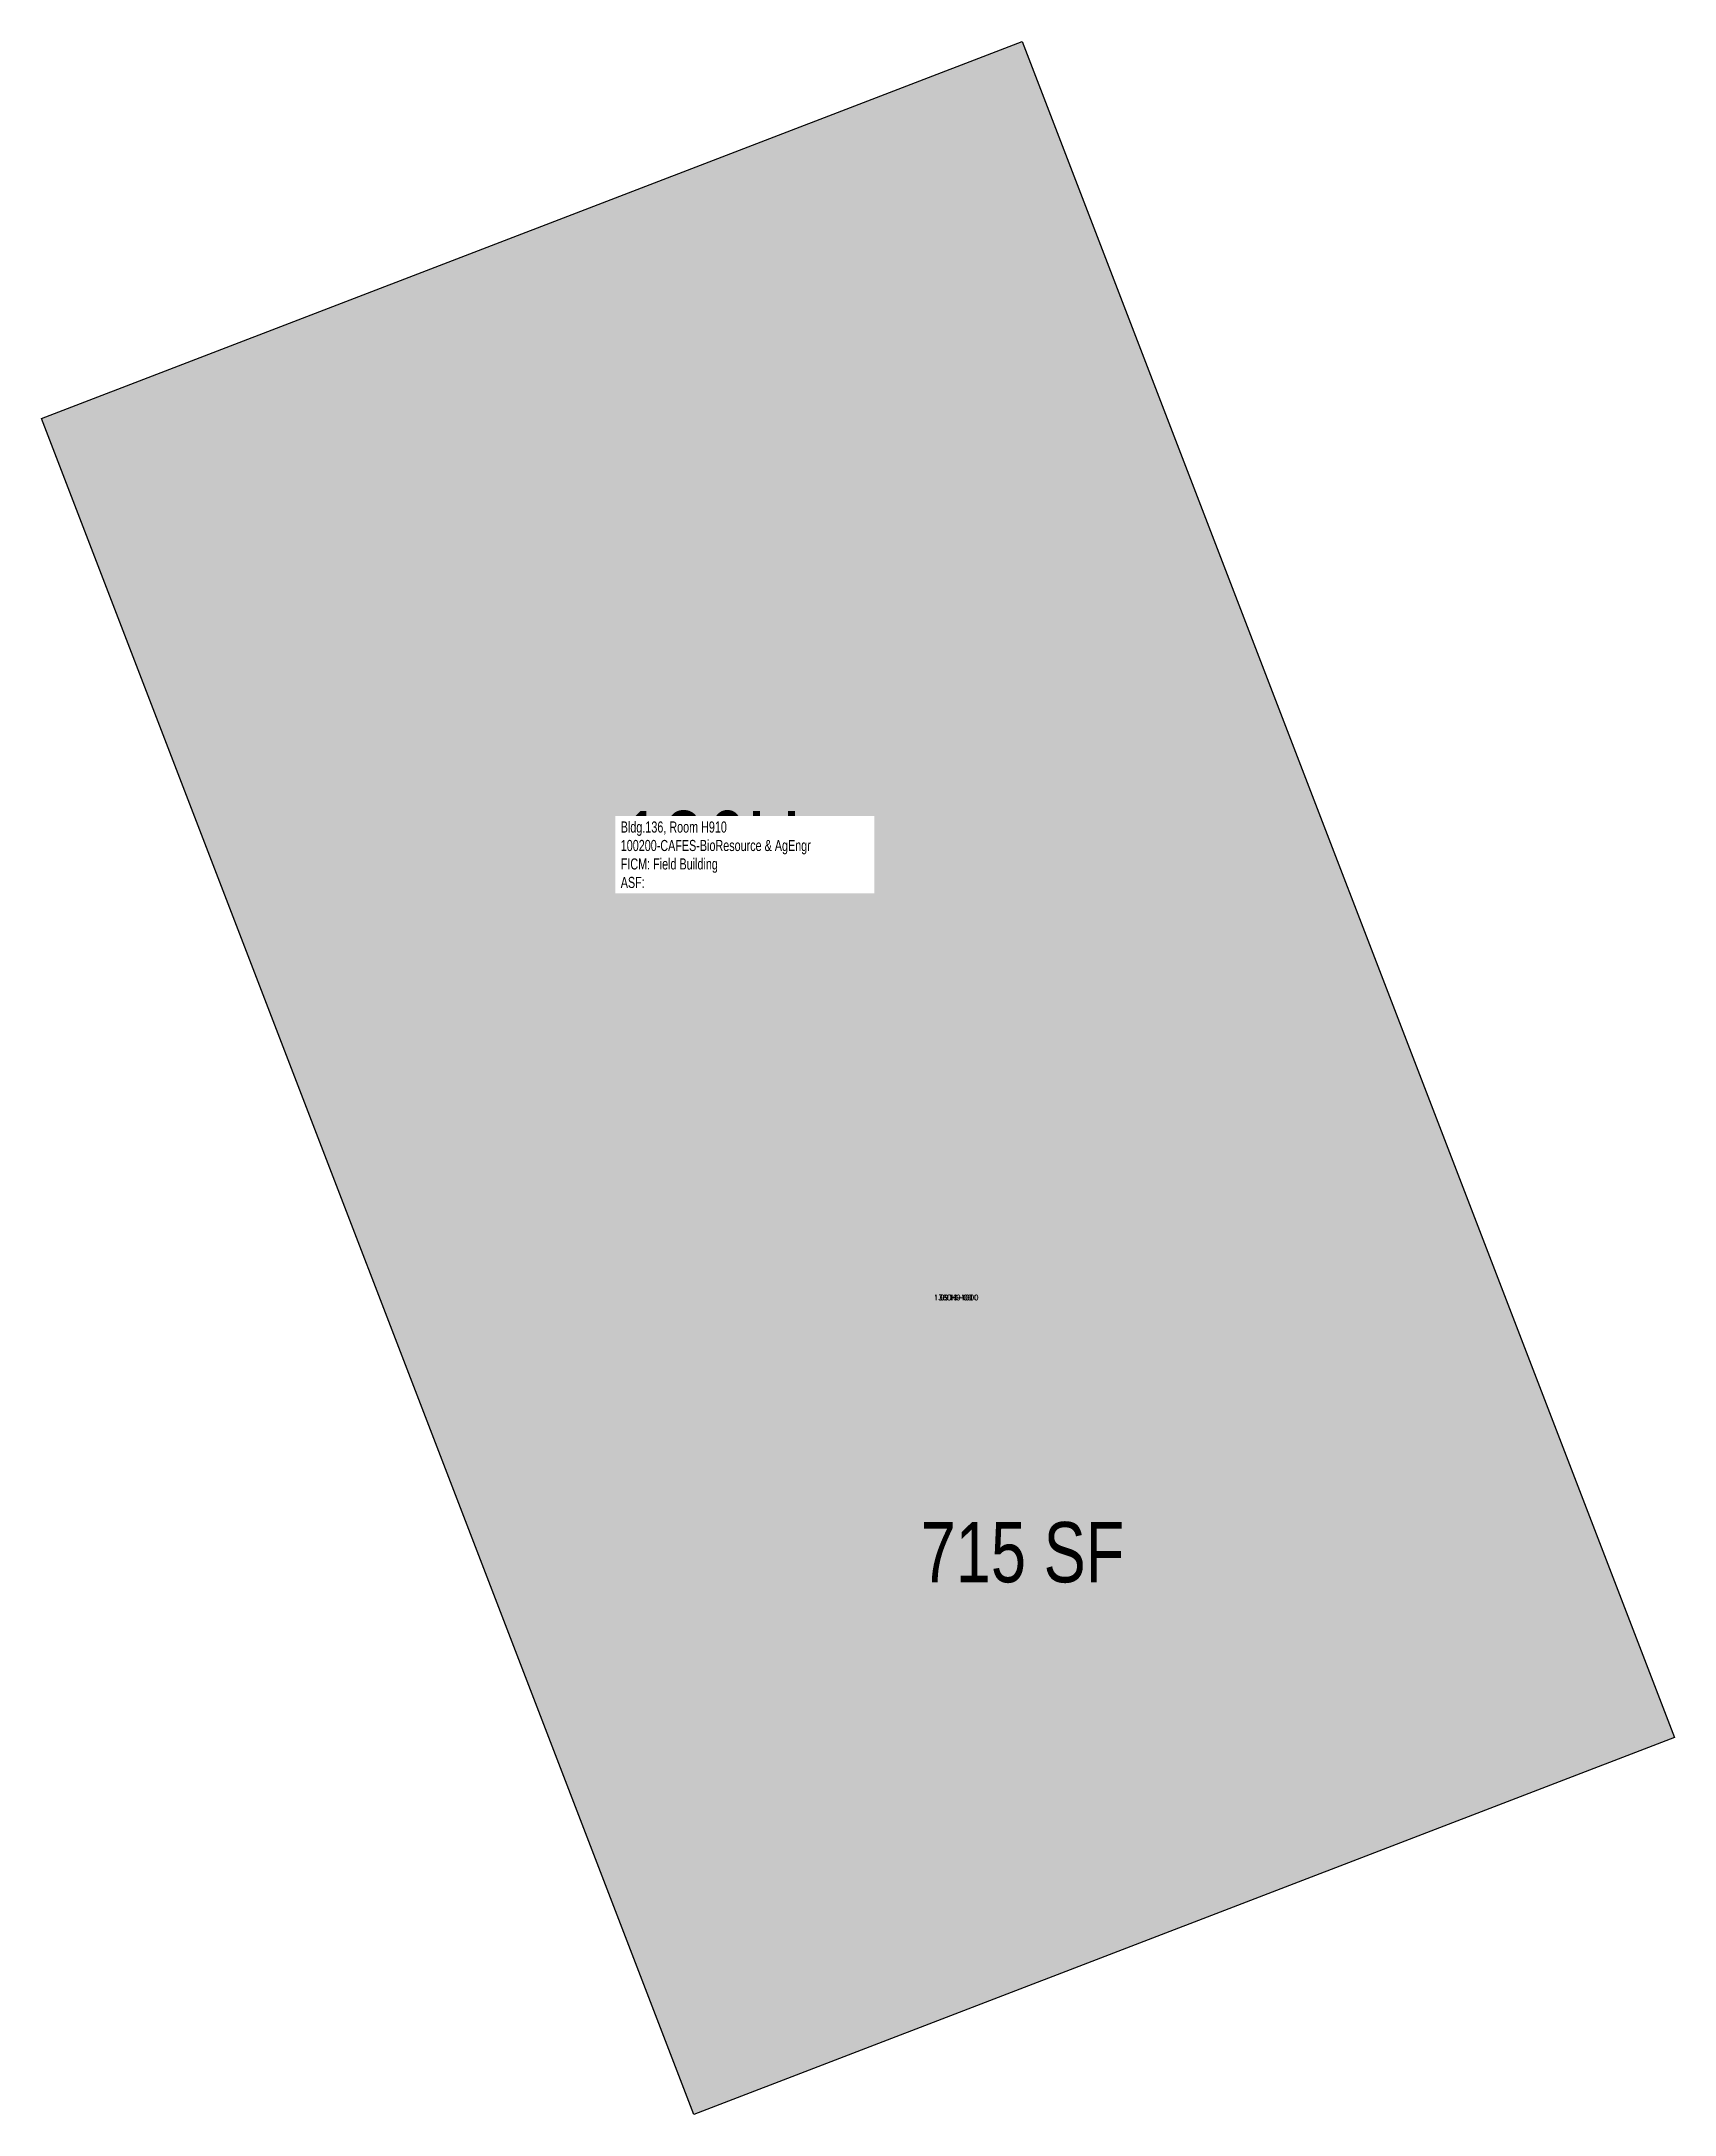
# Model space of a CAD drawing. Header units: inches. Extents: x -151 to 228, y 0 to 481.
import ezdxf
from ezdxf.enums import TextEntityAlignment as Align

# ---------------------------------------------------------------- set-up
doc = ezdxf.new("R2010")
doc.units = ezdxf.units.IN
doc.header["$MEASUREMENT"] = 0
for name, color, linetype in [('A-IDEN-RNUM', 7, 'Continuous'), ('A-IDEN-SNUM', 4, 'Continuous'), ('A-IDEN-VNUM', 4, 'Continuous'), ('A-WALL', 5, 'Continuous'), ('AREA-TEXT', 3, 'Continuous'), ('Rooms-Category-Color', 7, 'Continuous'), ('Rooms-College-Color', 7, 'Continuous'), ('Rooms-Department-Color', 7, 'Continuous'), ('Rooms-Division-Color', 7, 'Continuous'), ('Rooms-Information', 7, 'Continuous')]:
    doc.layers.add(name, color=color, linetype=linetype)
doc.styles.add('AREA', font='arial.ttf', dxfattribs={"width": 0.75, "height": 5})
doc.styles.add('ID', font='ARIALN.TTF', dxfattribs={"width": 0.85, "height": 0.25})
doc.styles.add('ROOMSNUMBER', font='TXT.SHX', dxfattribs={"height": 1})

msp = doc.modelspace()

# ---------------------------------------------------------------- hatches: boundary and pattern name
at = {"layer": 'Rooms-Category-Color', "true_color": 0xfbafa2}
msp.add_hatch(color=21, dxfattribs=at).paths.add_polyline_path([(76.24, 481.27), (227.66, 87.55), (0, 0), (-151.41, 393.72)])
at = {"layer": 'Rooms-College-Color', "true_color": 0xadadad}
msp.add_hatch(color=253, dxfattribs=at).paths.add_polyline_path([(76.24, 481.27), (227.66, 87.55), (0, 0), (-151.41, 393.72)])
at = {"layer": 'Rooms-Department-Color', "true_color": 0xe3c5e1}
msp.add_hatch(color=254, dxfattribs=at).paths.add_polyline_path([(76.24, 481.27), (227.66, 87.55), (0, 0), (-151.41, 393.72)])
at = {"layer": 'Rooms-Division-Color', "true_color": 0xe3c5e1}
msp.add_hatch(color=254, dxfattribs=at).paths.add_polyline_path([(76.24, 481.27), (227.66, 87.55), (0, 0), (-151.41, 393.72)])

# ---------------------------------------------------------------- linework, layer by layer
at = {"layer": 'A-WALL'}
msp.add_lwpolyline([(76.24, 481.27), (227.66, 87.55), (0, 0), (-151.41, 393.72)], close=True, dxfattribs=at)

# ---------------------------------------------------------------- texts
at = {"layer": 'A-IDEN-RNUM', "style": 'ROOMSNUMBER'}
msp.add_text('0910-00', height=1.2, dxfattribs=at).set_placement((60.89, 189.67), align=Align.MIDDLE)
at = {"layer": 'A-IDEN-SNUM', "style": 'ROOMSNUMBER'}
msp.add_text('1360H91000', height=1.2, dxfattribs=at).set_placement((60.89, 189.67), align=Align.MIDDLE)
at = {"layer": 'A-IDEN-VNUM', "style": 'ID', "width": 0.85}
msp.add_text('136H', height=18, dxfattribs=at).set_placement((4, 293.6), align=Align.MIDDLE)
at = {"layer": 'AREA-TEXT', "style": 'AREA', "width": 0.75}
msp.add_text('715 SF', height=14, dxfattribs=at).set_placement((76.3, 130.55), align=Align.MIDDLE_CENTER)

# ---------------------------------------------------------------- next in the draw order: texts
at = {"layer": 'Rooms-Information', "insert": (-16.95, 284.72), "char_height": 2.5714, "width": 57.6, "attachment_point": 7, "style": 'ID', "bg_fill": 3, "box_fill_scale": 1.5, "bg_fill_color": 256, "bg_fill_true_color": 13158600, "bg_fill_transparency": 0}
msp.add_mtext('Bldg.136, Room H910^M^J100200-CAFES-BioResource & AgEngr^M^JFICM: Field Building^M^JASF: ', dxfattribs=at)

doc.saveas('drawing.dxf')
